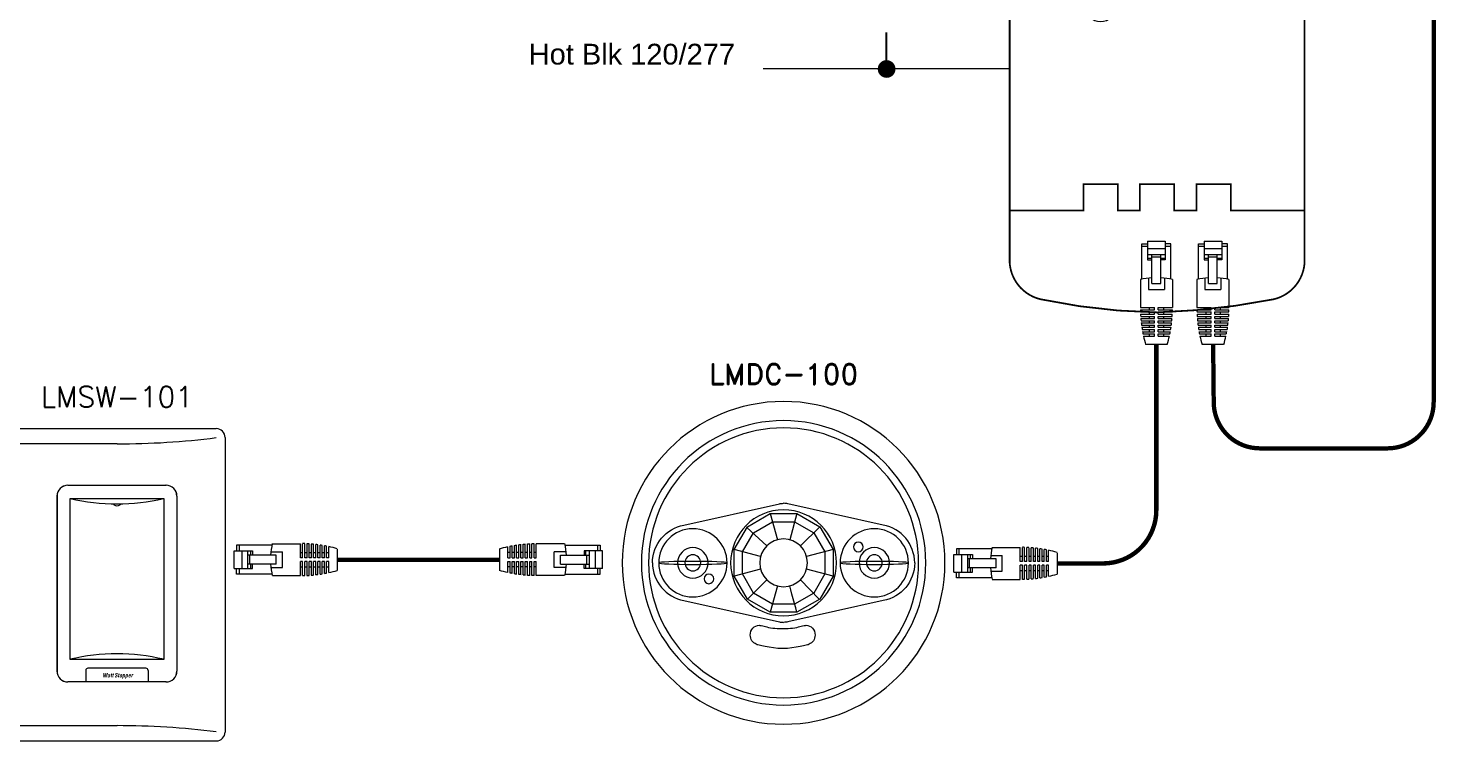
# Model space of a CAD drawing. Header units: inches. Extents: x -60 to 2005, y -577 to 104.
# Drawn here: x 333.75 to 352.82, y -37.37 to -27.71 of the extents above; entities that cross this region are included whole.
import ezdxf

# ---------------------------------------------------------------- set-up
doc = ezdxf.new("R2010")
doc.units = ezdxf.units.IN
doc.header["$MEASUREMENT"] = 0
doc.layers.get('0').update_dxf_attribs({"lineweight": 5})
for name, color, linetype, lineweight in [('WS', 3, 'Continuous', 5), ('WS_DETAIL', 7, 'Continuous', 5), ('WS_LineVoltage', 1, 'Continuous', 5)]:
    doc.layers.add(name, color=color, linetype=linetype, lineweight=lineweight)
doc.styles.add('ARIAL', font='arial.ttf')
doc.styles.add('ROMAND', font='romand.shx')
doc.styles.add('ROMANS', font='ROMANS.shx', dxfattribs={"height": 0.0625})

# ---------------------------------------------------------------- blocks, each defined once
blk = doc.blocks.new('*U78')
at = {"layer": 'WS_DETAIL', "lineweight": 18}
for points in [[(-1.44, -5.36), (-3.92, -3.92), (-5.36, -1.44), (-5.36, 1.43), (-3.92, 3.92), (-1.44, 5.36), (1.43, 5.36), (3.92, 3.92), (5.36, 1.43), (5.36, -1.44), (3.92, -3.92), (1.43, -5.36), (-1.44, -5.36)], [(-1.44, 5.36), (-0.67, 2.5)], [(1.43, 5.36), (0.67, 2.5)], [(-1.2, -4.47), (-3.27, -3.27), (-4.47, -1.2), (-4.47, 1.2), (-3.27, 3.27), (-1.2, 4.46), (1.2, 4.46), (3.27, 3.27), (4.46, 1.2), (4.46, -1.2), (3.27, -3.27), (1.2, -4.47), (-1.2, -4.47)], [(-3.97, 3.84), (-1.83, 1.83)], [(3.92, 3.92), (1.83, 1.83)], [(-2.5, 0.67), (-5.36, 1.43)], [(5.36, 1.43), (2.5, 0.67)], [(-2.5, -0.67), (-5.36, -1.44)], [(5.36, -1.44), (2.5, -0.67)], [(-1.83, -1.83), (-3.92, -3.92)], [(-0.67, -2.5), (-1.44, -5.36)], [(3.87, -3.95), (1.83, -1.84)]]:
    blk.add_lwpolyline(points, dxfattribs=at)
for points, knots in [([(17.49, 0), (17.49, -9.66), (9.66, -17.49), (0, -17.49), (-9.66, -17.49), (-17.49, -9.66), (-17.49, 0), (-17.49, 9.66), (-9.66, 17.49), (0, 17.49), (9.66, 17.49), (17.49, 9.66), (17.49, 0)], [0, 0, 0, 0, 1, 1, 1, 2, 2, 2, 3, 3, 3, 4, 4, 4, 4]), ([(15.41, 0), (15.41, -8.51), (8.51, -15.41), (0, -15.41), (-8.51, -15.41), (-15.41, -8.51), (-15.41, 0), (-15.41, 8.51), (-8.51, 15.41), (0, 15.41), (8.51, 15.41), (15.41, 8.51), (15.41, 0)], [0, 0, 0, 0, 1, 1, 1, 2, 2, 2, 3, 3, 3, 4, 4, 4, 4]), ([(14.63, 0), (14.63, -8.08), (8.08, -14.63), (0, -14.63), (-8.08, -14.63), (-14.63, -8.08), (-14.63, 0), (-14.63, 8.08), (-8.08, 14.63), (0, 14.63), (8.08, 14.63), (14.63, 8.08), (14.63, 0)], [0, 0, 0, 0, 1, 1, 1, 2, 2, 2, 3, 3, 3, 4, 4, 4, 4]), ([(-14.21, 0), (-14.21, 2.03), (-12.74, 3.73), (-10.81, 4.08), (-10.81, 4.08), (-0.46, 6.4), (-0.46, 6.4), (-0.33, 6.43), (-0.17, 6.45), (0, 6.45)], [0, 0, 0, 0, 1, 1, 1, 2, 2, 2, 3, 3, 3, 3]), ([(14.21, 0), (14.21, 2.03), (12.74, 3.73), (10.81, 4.08), (10.81, 4.08), (0.46, 6.4), (0.46, 6.4), (0.33, 6.43), (0.17, 6.45), (0, 6.45)], [0, 0, 0, 0, 1, 1, 1, 2, 2, 2, 3, 3, 3, 3]), ([(5.74, 0), (5.74, -3.17), (3.17, -5.74), (0, -5.74), (-3.17, -5.74), (-5.74, -3.17), (-5.74, 0), (-5.74, 3.17), (-3.17, 5.74), (0, 5.74), (3.17, 5.74), (5.74, 3.17), (5.74, 0)], [0, 0, 0, 0, 1, 1, 1, 2, 2, 2, 3, 3, 3, 4, 4, 4, 4]), ([(-6.13, 0), (-6.13, -2.05), (-7.79, -3.7), (-9.84, -3.7), (-11.88, -3.7), (-13.54, -2.05), (-13.54, 0), (-13.54, 2.04), (-11.88, 3.7), (-9.84, 3.7), (-7.79, 3.7), (-6.13, 2.04), (-6.13, 0)], [0, 0, 0, 0, 1, 1, 1, 2, 2, 2, 3, 3, 3, 4, 4, 4, 4]), ([(-6.13, 0), (-6.13, -2.05), (-7.79, -3.7), (-9.84, -3.7), (-11.88, -3.7), (-13.54, -2.05), (-13.54, 0), (-13.54, 2.04), (-11.88, 3.7), (-9.84, 3.7), (-7.79, 3.7), (-6.13, 2.04), (-6.13, 0)], [0, 0, 0, 0, 1, 1, 1, 2, 2, 2, 3, 3, 3, 4, 4, 4, 4]), ([(6.13, 0), (6.13, 2.04), (7.79, 3.7), (9.83, 3.7), (11.88, 3.7), (13.54, 2.04), (13.54, 0), (13.54, -2.05), (11.88, -3.7), (9.83, -3.7), (7.79, -3.7), (6.13, -2.05), (6.13, 0)], [0, 0, 0, 0, 1, 1, 1, 2, 2, 2, 3, 3, 3, 4, 4, 4, 4]), ([(-8.18, 0), (-8.18, -0.91), (-8.92, -1.66), (-9.84, -1.66), (-10.75, -1.66), (-11.49, -0.91), (-11.49, 0), (-11.49, 0.91), (-10.75, 1.65), (-9.84, 1.65), (-8.92, 1.65), (-8.18, 0.91), (-8.18, 0)], [0, 0, 0, 0, 1, 1, 1, 2, 2, 2, 3, 3, 3, 4, 4, 4, 4]), ([(-8.18, 0), (-8.18, -0.91), (-8.92, -1.66), (-9.84, -1.66), (-10.75, -1.66), (-11.49, -0.91), (-11.49, 0), (-11.49, 0.91), (-10.75, 1.65), (-9.84, 1.65), (-8.92, 1.65), (-8.18, 0.91), (-8.18, 0)], [0, 0, 0, 0, 1, 1, 1, 2, 2, 2, 3, 3, 3, 4, 4, 4, 4]), ([(2.59, 0), (2.59, -1.43), (1.43, -2.59), (0, -2.59), (-1.43, -2.59), (-2.59, -1.43), (-2.59, 0), (-2.59, 1.43), (-1.43, 2.59), (0, 2.59), (1.43, 2.59), (2.59, 1.43), (2.59, 0)], [0, 0, 0, 0, 1, 1, 1, 2, 2, 2, 3, 3, 3, 4, 4, 4, 4]), ([(7.57, 1.73), (7.57, 2.02), (7.81, 2.25), (8.1, 2.25), (8.39, 2.25), (8.62, 2.02), (8.62, 1.73), (8.62, 1.44), (8.39, 1.2), (8.1, 1.2), (7.81, 1.2), (7.57, 1.44), (7.57, 1.73)], [0, 0, 0, 0, 1, 1, 1, 2, 2, 2, 3, 3, 3, 4, 4, 4, 4]), ([(8.18, 0), (8.18, 0.91), (8.92, 1.65), (9.83, 1.65), (10.75, 1.65), (11.49, 0.91), (11.49, 0), (11.49, -0.91), (10.75, -1.66), (9.83, -1.66), (8.92, -1.66), (8.18, -0.91), (8.18, 0)], [0, 0, 0, 0, 1, 1, 1, 2, 2, 2, 3, 3, 3, 4, 4, 4, 4]), ([(-6.14, 0), (-6.14, -0.09), (-7.79, -0.17), (-9.84, -0.17), (-11.88, -0.17), (-13.53, -0.09), (-13.53, 0), (-13.53, 0.09), (-11.88, 0.16), (-9.84, 0.16), (-7.79, 0.16), (-6.14, 0.09), (-6.14, 0)], [0, 0, 0, 0, 1, 1, 1, 2, 2, 2, 3, 3, 3, 4, 4, 4, 4]), ([(-6.14, 0), (-6.14, -0.09), (-7.79, -0.17), (-9.84, -0.17), (-11.88, -0.17), (-13.53, -0.09), (-13.53, 0), (-13.53, 0.09), (-11.88, 0.16), (-9.84, 0.16), (-7.79, 0.16), (-6.14, 0.09), (-6.14, 0)], [0, 0, 0, 0, 1, 1, 1, 2, 2, 2, 3, 3, 3, 4, 4, 4, 4]), ([(-8.97, 0), (-8.97, -0.48), (-9.36, -0.87), (-9.84, -0.87), (-10.32, -0.87), (-10.7, -0.48), (-10.7, 0), (-10.7, 0.48), (-10.32, 0.87), (-9.84, 0.87), (-9.36, 0.87), (-8.97, 0.48), (-8.97, 0)], [0, 0, 0, 0, 1, 1, 1, 2, 2, 2, 3, 3, 3, 4, 4, 4, 4]), ([(-8.97, 0), (-8.97, -0.48), (-9.36, -0.87), (-9.84, -0.87), (-10.32, -0.87), (-10.7, -0.48), (-10.7, 0), (-10.7, 0.48), (-10.32, 0.87), (-9.84, 0.87), (-9.36, 0.87), (-8.97, 0.48), (-8.97, 0)], [0, 0, 0, 0, 1, 1, 1, 2, 2, 2, 3, 3, 3, 4, 4, 4, 4]), ([(6.14, 0), (6.14, 0.09), (7.79, 0.16), (9.83, 0.16), (11.88, 0.16), (13.53, 0.09), (13.53, 0), (13.53, -0.09), (11.88, -0.17), (9.83, -0.17), (7.79, -0.17), (6.14, -0.09), (6.14, 0)], [0, 0, 0, 0, 1, 1, 1, 2, 2, 2, 3, 3, 3, 4, 4, 4, 4]), ([(8.97, 0), (8.97, 0.48), (9.36, 0.87), (9.83, 0.87), (10.31, 0.87), (10.7, 0.48), (10.7, 0), (10.7, -0.48), (10.31, -0.87), (9.83, -0.87), (9.36, -0.87), (8.97, -0.48), (8.97, 0)], [0, 0, 0, 0, 1, 1, 1, 2, 2, 2, 3, 3, 3, 4, 4, 4, 4]), ([(-14.21, 0), (-14.21, -2.04), (-12.74, -3.73), (-10.81, -4.08), (-10.81, -4.08), (-0.46, -6.4), (-0.46, -6.4), (-0.33, -6.43), (-0.17, -6.45), (0, -6.45)], [0, 0, 0, 0, 1, 1, 1, 2, 2, 2, 3, 3, 3, 3]), ([(-7.57, -1.73), (-7.57, -2.02), (-7.81, -2.26), (-8.1, -2.26), (-8.39, -2.26), (-8.62, -2.02), (-8.62, -1.73), (-8.62, -1.44), (-8.39, -1.21), (-8.1, -1.21), (-7.81, -1.21), (-7.57, -1.44), (-7.57, -1.73)], [0, 0, 0, 0, 1, 1, 1, 2, 2, 2, 3, 3, 3, 4, 4, 4, 4]), ([(-7.57, -1.73), (-7.57, -2.02), (-7.81, -2.26), (-8.1, -2.26), (-8.39, -2.26), (-8.62, -2.02), (-8.62, -1.73), (-8.62, -1.44), (-8.39, -1.21), (-8.1, -1.21), (-7.81, -1.21), (-7.57, -1.44), (-7.57, -1.73)], [0, 0, 0, 0, 1, 1, 1, 2, 2, 2, 3, 3, 3, 4, 4, 4, 4]), ([(14.21, 0), (14.21, -2.04), (12.74, -3.73), (10.81, -4.08), (10.81, -4.08), (0.46, -6.4), (0.46, -6.4), (0.33, -6.43), (0.17, -6.45), (0, -6.45)], [0, 0, 0, 0, 1, 1, 1, 2, 2, 2, 3, 3, 3, 3]), ([(-0.1, -9.29), (1.27, -9.29), (2.67, -8.87), (2.67, -8.87), (2.67, -8.87), (2.76, -8.82), (2.76, -8.82), (3.14, -8.68), (3.41, -8.29), (3.41, -7.83), (3.41, -7.24), (2.98, -6.77), (2.44, -6.77), (2.44, -6.77), (2.15, -6.8), (1.77, -6.91), (1.39, -7.03), (0.63, -7.13), (0, -7.13), (0, -7.13), (-0.2, -7.13), (-0.2, -7.13), (-0.83, -7.13), (-1.59, -7.03), (-1.97, -6.91), (-2.35, -6.8), (-2.64, -6.77), (-2.64, -6.77), (-3.18, -6.77), (-3.61, -7.24), (-3.61, -7.83), (-3.61, -8.29), (-3.34, -8.68), (-2.96, -8.82), (-2.96, -8.82), (-2.87, -8.87), (-2.87, -8.87), (-2.87, -8.87), (-1.47, -9.29), (-0.1, -9.29)], [0, 0, 0, 0, 1, 1, 1, 2, 2, 2, 3, 3, 3, 4, 4, 4, 5, 5, 5, 6, 6, 6, 7, 7, 7, 8, 8, 8, 9, 9, 9, 10, 10, 10, 11, 11, 11, 12, 12, 12, 13, 13, 13, 13])]:
    blk.add_open_spline(points, degree=3, knots=knots, dxfattribs=at)
blk.add_open_spline([(1.43, -5.36), (1.43, -5.29), (0.67, -2.5), (0.67, -2.5)], degree=3, dxfattribs=at)
at = {"layer": 'WS_DETAIL', "insert": (0, 21.58), "char_height": 2.25, "width": 47.509, "attachment_point": 2, "style": 'ROMAND'}
blk.add_mtext('LMDC-100', dxfattribs=at)
blk = doc.blocks.new('LMPB-100')
for p, q in [((17.24, 55.87), (17.24, 49.54)), ((25.63, 55.87), (17.24, 55.87)), ((25.63, 55.87), (25.63, 49.54)), ((17.24, 52.47), (16.13, 51.45)), ((16.13, 51.45), (16.13, 50.87)), ((16.13, 50.87), (17.24, 50.87)), ((25.63, 52.47), (26.74, 51.45)), ((26.74, 50.87), (25.63, 50.87)), ((26.74, 51.45), (26.74, 50.87)), ((11.08, 49.54), (11.08, 44.33)), ((15.44, 44.33), (15.44, 49.54))]:
    blk.add_line(p, q)
at = {"linetype": 'Continuous', "const_width": 0.25}
blk.add_lwpolyline([(21.43, 0.12, -0.048346), (4.62, 2.01, -0.329956), (0.12, 7.27), (0.12, 44.72, -0.414214), (4.95, 49.54), (37.92, 49.54, -0.414214), (42.74, 44.72), (42.74, 37.2), (42.74, 22.66), (42.74, 7.27, -0.329956), (38.25, 2.01, -0.0415), (21.43, 0.12, -0.024292)], format="xyb", dxfattribs=at)
blk.add_lwpolyline([(12.6, 44.33), (13.92, 44.33), (13.92, 48.35), (12.6, 48.35)], close=True)
at = {"const_width": 0.25}
blk.add_lwpolyline([(0.12, 14.84), (10.78, 14.84), (10.78, 18.64), (15.74, 18.64), (15.74, 14.84), (18.95, 14.84), (18.95, 18.64), (23.91, 18.64), (23.91, 14.84), (27.13, 14.84), (27.13, 18.64), (32.09, 18.64), (32.09, 14.84), (42.74, 14.84)], dxfattribs=at)
blk.add_circle((17.35, 45.9), 0.82)
blk.add_arc((13.26, 44.33), 2.18, 180, 0)
at = {"char_height": 2.25, "width": 40.9705, "attachment_point": 2, "style": 'ARIAL'}
for s, insert in [('POWER BOOSTER', (21.43, 64.19)), ('LMPB-100', (21.43, 61.02))]:
    blk.add_mtext(s, dxfattribs=dict(at, insert=insert))
blk = doc.blocks.new('WallPlate3Gang')
for p, q in [((-30.59, 33.84), (-9.07, 33.84)), ((-10.76, 33.84), (10.76, 33.84)), ((9.07, 33.84), (30.59, 33.84)), ((-31.55, 0.96), (-31.55, 32.88)), ((19.83, 32.2), (-19.83, 32.2)), ((31.55, 32.88), (31.55, 0.96)), ((-25.14, 27.7), (-14.51, 27.7)), ((-5.32, 27.7), (5.32, 27.7)), ((14.51, 27.7), (25.14, 27.7)), ((-26.32, 26.52), (-26.32, 7.57)), ((-13.33, 26.52), (-13.33, 7.57)), ((-6.5, 26.52), (-6.5, 7.57)), ((6.5, 26.52), (6.5, 7.57)), ((13.33, 26.52), (13.33, 7.57)), ((26.32, 26.52), (26.32, 7.57)), ((-14.51, 6.39), (-25.14, 6.39)), ((5.32, 6.39), (-5.32, 6.39)), ((25.14, 6.39), (14.51, 6.39)), ((19.83, 1.64), (-19.83, 1.64)), ((-30.59, 0), (-9.07, 0)), ((-10.76, 0), (10.76, 0)), ((9.07, 0), (30.59, 0))]:
    blk.add_line(p, q)
for centre, radius, start, end in [((-30.59, 32.88), 0.96, 90, 180), ((30.59, 32.88), 0.96, 0, 90), ((-19.83, 117.54), 85.35, 262.7571, 270), ((19.83, 117.54), 85.35, 270, 277.2429), ((-25.14, 26.52), 1.18, 90, 180), ((-14.51, 26.52), 1.18, 0, 90), ((-5.32, 26.52), 1.18, 90, 180), ((5.32, 26.52), 1.18, 0, 90), ((14.51, 26.52), 1.18, 90, 180), ((25.14, 26.52), 1.18, 0, 90), ((-25.14, 7.57), 1.18, 180, 270), ((-14.51, 7.57), 1.18, 270, 0), ((-5.32, 7.57), 1.18, 180, 270), ((5.32, 7.57), 1.18, 270, 0), ((14.51, 7.57), 1.18, 180, 270), ((25.14, 7.57), 1.18, 270, 0), ((-19.83, -83.7), 85.35, 90, 97.2429), ((19.83, -83.7), 85.35, 82.7571, 90), ((-30.59, 0.96), 0.96, 180, 270), ((30.59, 0.96), 0.96, 270, 0)]:
    blk.add_arc(centre, radius, start, end)
blk = doc.blocks.new('*U144')
blk.add_blockref('WallPlate3Gang', (19.83, 0))
blk = doc.blocks.new('*U281')
h = blk.add_hatch(color=256)
edge = h.paths.add_edge_path()
edge.add_spline(control_points=[(-1.17, 0.72), (-1.17, 0.67), (-1.18, 0.61), (-1.19, 0.54), (-1.19, 0.54), (-1.19, 0.54), (-1.19, 0.54), (-1.18, 0.56), (-1.18, 0.57), (-1.18, 0.58), (-1.16, 0.62), (-1.15, 0.66), (-1.14, 0.7), (-1.14, 0.7), (-1.05, 0.97), (-1.05, 0.97), (-1.05, 0.97), (-0.95, 0.97), (-0.95, 0.97), (-0.95, 0.97), (-1.14, 0.48), (-1.14, 0.48), (-1.14, 0.48), (-1.25, 0.48), (-1.25, 0.48), (-1.25, 0.48), (-1.25, 0.67), (-1.25, 0.67), (-1.25, 0.72), (-1.24, 0.78), (-1.23, 0.83), (-1.23, 0.83), (-1.24, 0.83), (-1.24, 0.83), (-1.25, 0.78), (-1.27, 0.72), (-1.29, 0.67), (-1.29, 0.67), (-1.36, 0.48), (-1.36, 0.48), (-1.36, 0.48), (-1.47, 0.48), (-1.47, 0.48), (-1.47, 0.48), (-1.46, 0.97), (-1.46, 0.97), (-1.46, 0.97), (-1.36, 0.97), (-1.36, 0.97), (-1.36, 0.97), (-1.38, 0.7), (-1.38, 0.7), (-1.38, 0.66), (-1.39, 0.62), (-1.39, 0.58), (-1.39, 0.57), (-1.39, 0.56), (-1.4, 0.54), (-1.4, 0.54), (-1.4, 0.54), (-1.4, 0.54), (-1.38, 0.61), (-1.36, 0.67), (-1.34, 0.72), (-1.34, 0.72), (-1.24, 0.97), (-1.24, 0.97), (-1.24, 0.97), (-1.17, 0.97), (-1.17, 0.97), (-1.17, 0.97), (-1.17, 0.72), (-1.17, 0.72)], knot_values=[0, 0, 0, 0, 1, 1, 1, 2, 2, 2, 3, 3, 3, 4, 4, 4, 5, 5, 5, 6, 6, 6, 7, 7, 7, 8, 8, 8, 9, 9, 9, 10, 10, 10, 11, 11, 11, 12, 12, 12, 13, 13, 13, 14, 14, 14, 15, 15, 15, 16, 16, 16, 17, 17, 17, 18, 18, 18, 19, 19, 19, 20, 20, 20, 21, 21, 21, 22, 22, 22, 23, 23, 23, 24, 24, 24, 24], degree=3, periodic=0)
h = blk.add_hatch(color=256)
edge = h.paths.add_edge_path()
edge.add_spline(control_points=[(-0.77, 0.48), (-0.77, 0.5), (-0.77, 0.52), (-0.76, 0.53), (-0.76, 0.53), (-0.72, 0.75), (-0.72, 0.75), (-0.71, 0.8), (-0.7, 0.85), (-0.82, 0.85), (-0.92, 0.85), (-0.95, 0.81), (-0.97, 0.74), (-0.97, 0.74), (-0.89, 0.74), (-0.89, 0.74), (-0.88, 0.77), (-0.87, 0.79), (-0.83, 0.79), (-0.81, 0.79), (-0.8, 0.79), (-0.8, 0.77), (-0.8, 0.74), (-0.81, 0.73), (-0.85, 0.71), (-0.92, 0.68), (-0.99, 0.67), (-1, 0.58), (-1.02, 0.51), (-1, 0.47), (-0.93, 0.47), (-0.9, 0.47), (-0.87, 0.49), (-0.85, 0.52), (-0.85, 0.52), (-0.84, 0.52), (-0.84, 0.52), (-0.85, 0.51), (-0.85, 0.49), (-0.85, 0.48), (-0.85, 0.48), (-0.77, 0.48), (-0.77, 0.48)], knot_values=[0, 0, 0, 0, 1, 1, 1, 2, 2, 2, 3, 3, 3, 4, 4, 4, 5, 5, 5, 6, 6, 6, 7, 7, 7, 8, 8, 8, 9, 9, 9, 10, 10, 10, 11, 11, 11, 12, 12, 12, 13, 13, 13, 14, 14, 14, 14], degree=3, periodic=0)
edge = h.paths.add_edge_path()
edge.add_spline(control_points=[(-0.83, 0.63), (-0.84, 0.6), (-0.84, 0.54), (-0.89, 0.54), (-0.92, 0.54), (-0.93, 0.56), (-0.92, 0.58), (-0.92, 0.6), (-0.91, 0.62), (-0.9, 0.63), (-0.87, 0.65), (-0.84, 0.66), (-0.82, 0.67), (-0.82, 0.67), (-0.83, 0.63), (-0.83, 0.63)], knot_values=[0, 0, 0, 0, 1, 1, 1, 2, 2, 2, 3, 3, 3, 4, 4, 4, 5, 5, 5, 5], degree=3, periodic=0)
h = blk.add_hatch(color=256)
edge = h.paths.add_edge_path()
edge.add_spline(control_points=[(-0.57, 0.48), (-0.62, 0.48), (-0.69, 0.47), (-0.68, 0.54), (-0.68, 0.54), (-0.63, 0.78), (-0.63, 0.78), (-0.63, 0.78), (-0.66, 0.78), (-0.66, 0.78), (-0.66, 0.78), (-0.65, 0.85), (-0.65, 0.85), (-0.65, 0.85), (-0.61, 0.85), (-0.61, 0.85), (-0.61, 0.85), (-0.59, 0.94), (-0.59, 0.94), (-0.59, 0.94), (-0.51, 0.94), (-0.51, 0.94), (-0.51, 0.94), (-0.53, 0.85), (-0.53, 0.85), (-0.53, 0.85), (-0.5, 0.85), (-0.5, 0.85), (-0.5, 0.85), (-0.51, 0.78), (-0.51, 0.78), (-0.51, 0.78), (-0.54, 0.78), (-0.54, 0.78), (-0.54, 0.78), (-0.59, 0.56), (-0.59, 0.56), (-0.59, 0.54), (-0.57, 0.55), (-0.56, 0.55), (-0.56, 0.55), (-0.57, 0.48), (-0.57, 0.48)], knot_values=[0, 0, 0, 0, 1, 1, 1, 2, 2, 2, 3, 3, 3, 4, 4, 4, 5, 5, 5, 6, 6, 6, 7, 7, 7, 8, 8, 8, 9, 9, 9, 10, 10, 10, 11, 11, 11, 12, 12, 12, 13, 13, 13, 14, 14, 14, 14], degree=3, periodic=0)
h = blk.add_hatch(color=256)
edge = h.paths.add_edge_path()
edge.add_spline(control_points=[(-0.4, 0.48), (-0.45, 0.48), (-0.52, 0.47), (-0.5, 0.54), (-0.5, 0.54), (-0.45, 0.78), (-0.45, 0.78), (-0.45, 0.78), (-0.49, 0.78), (-0.49, 0.78), (-0.49, 0.78), (-0.47, 0.85), (-0.47, 0.85), (-0.47, 0.85), (-0.44, 0.85), (-0.44, 0.85), (-0.44, 0.85), (-0.42, 0.94), (-0.42, 0.94), (-0.42, 0.94), (-0.33, 0.94), (-0.33, 0.94), (-0.33, 0.94), (-0.36, 0.85), (-0.36, 0.85), (-0.36, 0.85), (-0.32, 0.85), (-0.32, 0.85), (-0.32, 0.85), (-0.33, 0.78), (-0.33, 0.78), (-0.33, 0.78), (-0.37, 0.78), (-0.37, 0.78), (-0.37, 0.78), (-0.42, 0.56), (-0.42, 0.56), (-0.42, 0.54), (-0.39, 0.55), (-0.38, 0.55), (-0.38, 0.55), (-0.4, 0.48), (-0.4, 0.48)], knot_values=[0, 0, 0, 0, 1, 1, 1, 2, 2, 2, 3, 3, 3, 4, 4, 4, 5, 5, 5, 6, 6, 6, 7, 7, 7, 8, 8, 8, 9, 9, 9, 10, 10, 10, 11, 11, 11, 12, 12, 12, 13, 13, 13, 14, 14, 14, 14], degree=3, periodic=0)
h = blk.add_hatch(color=256)
edge = h.paths.add_edge_path()
edge.add_spline(control_points=[(0, 0.82), (0.01, 0.86), (0.02, 0.9), (-0.03, 0.9), (-0.06, 0.9), (-0.08, 0.89), (-0.09, 0.86), (-0.1, 0.82), (-0.08, 0.81), (-0.05, 0.79), (-0.03, 0.77), (0.02, 0.74), (0.04, 0.71), (0.06, 0.68), (0.07, 0.65), (0.06, 0.61), (0.04, 0.52), (-0.03, 0.47), (-0.12, 0.47), (-0.23, 0.47), (-0.25, 0.53), (-0.23, 0.62), (-0.23, 0.62), (-0.23, 0.65), (-0.23, 0.65), (-0.23, 0.65), (-0.14, 0.65), (-0.14, 0.65), (-0.14, 0.65), (-0.14, 0.63), (-0.14, 0.63), (-0.16, 0.58), (-0.15, 0.54), (-0.1, 0.54), (-0.07, 0.54), (-0.04, 0.56), (-0.04, 0.6), (-0.03, 0.63), (-0.04, 0.65), (-0.06, 0.66), (-0.1, 0.7), (-0.15, 0.73), (-0.18, 0.78), (-0.19, 0.8), (-0.19, 0.82), (-0.18, 0.85), (-0.17, 0.93), (-0.11, 0.98), (-0.02, 0.98), (0.13, 0.98), (0.1, 0.87), (0.09, 0.82), (0.09, 0.82), (0, 0.82), (0, 0.82)], knot_values=[0, 0, 0, 0, 1, 1, 1, 2, 2, 2, 3, 3, 3, 4, 4, 4, 5, 5, 5, 6, 6, 6, 7, 7, 7, 8, 8, 8, 9, 9, 9, 10, 10, 10, 11, 11, 11, 12, 12, 12, 13, 13, 13, 14, 14, 14, 15, 15, 15, 16, 16, 16, 17, 17, 17, 18, 18, 18, 18], degree=3, periodic=0)
h = blk.add_hatch(color=256)
edge = h.paths.add_edge_path(flags=16)
edge.add_spline(control_points=[(0.22, 0.48), (0.17, 0.48), (0.1, 0.47), (0.11, 0.54), (0.11, 0.54), (0.17, 0.78), (0.17, 0.78), (0.17, 0.78), (0.13, 0.78), (0.13, 0.78), (0.13, 0.78), (0.14, 0.85), (0.14, 0.85), (0.14, 0.85), (0.18, 0.85), (0.18, 0.85), (0.18, 0.85), (0.2, 0.94), (0.2, 0.94), (0.2, 0.94), (0.28, 0.94), (0.28, 0.94), (0.28, 0.94), (0.26, 0.85), (0.26, 0.85), (0.26, 0.85), (0.3, 0.85), (0.3, 0.85), (0.3, 0.85), (0.28, 0.78), (0.28, 0.78), (0.28, 0.78), (0.25, 0.78), (0.25, 0.78), (0.25, 0.78), (0.2, 0.56), (0.2, 0.56), (0.2, 0.54), (0.22, 0.55), (0.23, 0.55), (0.23, 0.55), (0.22, 0.48), (0.22, 0.48)], knot_values=[0, 0, 0, 0, 1, 1, 1, 2, 2, 2, 3, 3, 3, 4, 4, 4, 5, 5, 5, 6, 6, 6, 7, 7, 7, 8, 8, 8, 9, 9, 9, 10, 10, 10, 11, 11, 11, 12, 12, 12, 13, 13, 13, 14, 14, 14, 14], degree=3, periodic=0)
h = blk.add_hatch(color=256)
edge = h.paths.add_edge_path(flags=16)
edge.add_spline(control_points=[(0.39, 0.47), (0.5, 0.47), (0.53, 0.53), (0.56, 0.65), (0.58, 0.78), (0.6, 0.85), (0.47, 0.85), (0.35, 0.85), (0.33, 0.78), (0.3, 0.65), (0.28, 0.53), (0.28, 0.47), (0.39, 0.47)], knot_values=[0, 0, 0, 0, 1, 1, 1, 2, 2, 2, 3, 3, 3, 4, 4, 4, 4], degree=3, periodic=0)
edge = h.paths.add_edge_path(flags=16)
edge.add_spline(control_points=[(0.4, 0.72), (0.41, 0.76), (0.42, 0.79), (0.46, 0.79), (0.5, 0.79), (0.49, 0.76), (0.49, 0.72), (0.49, 0.72), (0.46, 0.6), (0.46, 0.6), (0.45, 0.56), (0.44, 0.54), (0.41, 0.54), (0.37, 0.54), (0.37, 0.56), (0.38, 0.6), (0.38, 0.6), (0.4, 0.72), (0.4, 0.72)], knot_values=[0, 0, 0, 0, 1, 1, 1, 2, 2, 2, 3, 3, 3, 4, 4, 4, 5, 5, 5, 6, 6, 6, 6], degree=3, periodic=0)
h = blk.add_hatch(color=256)
edge = h.paths.add_edge_path(flags=16)
edge.add_spline(control_points=[(0.75, 0.85), (0.75, 0.85), (0.66, 0.85), (0.66, 0.85), (0.66, 0.85), (0.56, 0.36), (0.56, 0.36), (0.56, 0.36), (0.64, 0.36), (0.64, 0.36), (0.64, 0.36), (0.67, 0.52), (0.67, 0.52), (0.67, 0.52), (0.68, 0.52), (0.68, 0.52), (0.69, 0.48), (0.71, 0.48), (0.74, 0.47), (0.81, 0.47), (0.84, 0.54), (0.85, 0.59), (0.85, 0.59), (0.88, 0.73), (0.88, 0.73), (0.9, 0.82), (0.88, 0.85), (0.82, 0.85), (0.79, 0.86), (0.76, 0.84), (0.74, 0.81), (0.74, 0.81), (0.74, 0.81), (0.74, 0.81), (0.74, 0.81), (0.75, 0.85), (0.75, 0.85)], knot_values=[0, 0, 0, 0, 1, 1, 1, 2, 2, 2, 3, 3, 3, 4, 4, 4, 5, 5, 5, 6, 6, 6, 7, 7, 7, 8, 8, 8, 9, 9, 9, 10, 10, 10, 11, 11, 11, 12, 12, 12, 12], degree=3, periodic=0)
edge = h.paths.add_edge_path(flags=16)
edge.add_spline(control_points=[(0.72, 0.71), (0.72, 0.74), (0.74, 0.79), (0.78, 0.79), (0.81, 0.79), (0.8, 0.76), (0.8, 0.72), (0.8, 0.72), (0.77, 0.6), (0.77, 0.6), (0.76, 0.57), (0.75, 0.54), (0.72, 0.54), (0.7, 0.54), (0.69, 0.56), (0.7, 0.6), (0.7, 0.6), (0.72, 0.71), (0.72, 0.71)], knot_values=[0, 0, 0, 0, 1, 1, 1, 2, 2, 2, 3, 3, 3, 4, 4, 4, 5, 5, 5, 6, 6, 6, 6], degree=3, periodic=0)
h = blk.add_hatch(color=256)
edge = h.paths.add_edge_path(flags=16)
edge.add_spline(control_points=[(1.06, 0.85), (1.06, 0.85), (0.98, 0.85), (0.98, 0.85), (0.98, 0.85), (0.88, 0.36), (0.88, 0.36), (0.88, 0.36), (0.96, 0.36), (0.96, 0.36), (0.96, 0.36), (0.99, 0.52), (0.99, 0.52), (0.99, 0.52), (0.99, 0.52), (0.99, 0.52), (1.01, 0.48), (1.03, 0.48), (1.06, 0.47), (1.13, 0.47), (1.16, 0.54), (1.17, 0.59), (1.17, 0.59), (1.2, 0.73), (1.2, 0.73), (1.22, 0.82), (1.19, 0.85), (1.14, 0.85), (1.11, 0.86), (1.08, 0.84), (1.06, 0.81), (1.06, 0.81), (1.06, 0.81), (1.06, 0.81), (1.06, 0.81), (1.06, 0.85), (1.06, 0.85)], knot_values=[0, 0, 0, 0, 1, 1, 1, 2, 2, 2, 3, 3, 3, 4, 4, 4, 5, 5, 5, 6, 6, 6, 7, 7, 7, 8, 8, 8, 9, 9, 9, 10, 10, 10, 11, 11, 11, 12, 12, 12, 12], degree=3, periodic=0)
edge = h.paths.add_edge_path(flags=16)
edge.add_spline(control_points=[(1.04, 0.71), (1.04, 0.74), (1.05, 0.79), (1.09, 0.79), (1.13, 0.79), (1.12, 0.76), (1.12, 0.72), (1.12, 0.72), (1.09, 0.6), (1.09, 0.6), (1.08, 0.57), (1.07, 0.54), (1.04, 0.54), (1.01, 0.54), (1, 0.56), (1.01, 0.6), (1.01, 0.6), (1.04, 0.71), (1.04, 0.71)], knot_values=[0, 0, 0, 0, 1, 1, 1, 2, 2, 2, 3, 3, 3, 4, 4, 4, 5, 5, 5, 6, 6, 6, 6], degree=3, periodic=0)
h = blk.add_hatch(color=256)
edge = h.paths.add_edge_path(flags=16)
edge.add_spline(control_points=[(1.25, 0.63), (1.22, 0.52), (1.25, 0.47), (1.35, 0.47), (1.43, 0.47), (1.48, 0.53), (1.49, 0.61), (1.49, 0.61), (1.41, 0.61), (1.41, 0.61), (1.4, 0.56), (1.39, 0.54), (1.36, 0.54), (1.33, 0.54), (1.31, 0.55), (1.32, 0.59), (1.32, 0.59), (1.34, 0.65), (1.34, 0.65), (1.34, 0.65), (1.5, 0.65), (1.5, 0.65), (1.5, 0.65), (1.51, 0.7), (1.51, 0.7), (1.53, 0.79), (1.53, 0.85), (1.42, 0.85), (1.34, 0.85), (1.28, 0.81), (1.27, 0.72), (1.27, 0.72), (1.25, 0.63), (1.25, 0.63)], knot_values=[0, 0, 0, 0, 1, 1, 1, 2, 2, 2, 3, 3, 3, 4, 4, 4, 5, 5, 5, 6, 6, 6, 7, 7, 7, 8, 8, 8, 9, 9, 9, 10, 10, 10, 11, 11, 11, 11], degree=3, periodic=0)
edge = h.paths.add_edge_path()
edge.add_spline(control_points=[(1.35, 0.71), (1.35, 0.71), (1.35, 0.73), (1.35, 0.73), (1.36, 0.76), (1.36, 0.79), (1.41, 0.79), (1.44, 0.79), (1.45, 0.78), (1.44, 0.74), (1.44, 0.74), (1.43, 0.71), (1.43, 0.71), (1.43, 0.71), (1.35, 0.71), (1.35, 0.71)], knot_values=[0, 0, 0, 0, 1, 1, 1, 2, 2, 2, 3, 3, 3, 4, 4, 4, 5, 5, 5, 5], degree=3, periodic=0)
h = blk.add_hatch(color=256)
edge = h.paths.add_edge_path()
edge.add_spline(control_points=[(1.68, 0.78), (1.68, 0.78), (1.68, 0.78), (1.68, 0.78), (1.7, 0.81), (1.71, 0.82), (1.73, 0.83), (1.76, 0.85), (1.77, 0.85), (1.78, 0.85), (1.78, 0.85), (1.76, 0.75), (1.76, 0.75), (1.72, 0.76), (1.68, 0.75), (1.67, 0.69), (1.67, 0.69), (1.62, 0.48), (1.62, 0.48), (1.62, 0.48), (1.54, 0.48), (1.54, 0.48), (1.54, 0.48), (1.62, 0.85), (1.62, 0.85), (1.62, 0.85), (1.7, 0.85), (1.7, 0.85), (1.7, 0.85), (1.68, 0.78), (1.68, 0.78)], knot_values=[0, 0, 0, 0, 1, 1, 1, 2, 2, 2, 3, 3, 3, 4, 4, 4, 5, 5, 5, 6, 6, 6, 7, 7, 7, 8, 8, 8, 9, 9, 9, 10, 10, 10, 10], degree=3, periodic=0)
for p, q in [((-6.5, 20.13), (-6.5, 1.18)), ((-5.32, 21.31), (5.32, 21.31)), ((-5.07, 2.44), (-5.07, 19.89)), ((-5.07, 19.89), (5.07, 19.89)), ((5.07, 19.89), (5.07, 2.44)), ((6.5, 20.13), (6.5, 1.18)), ((-0.33, 19.29), (-0.33, 19.19)), ((0.33, 19.29), (0.33, 19.19)), ((5.07, 2.44), (-5.07, 2.44)), ((5.32, 0), (-5.32, 0)), ((-3.38, 1.24), (-3.38, 0)), ((3.14, 1.48), (-3.14, 1.48)), ((3.38, 1.24), (3.38, 0))]:
    blk.add_line(p, q)
for centre, radius, start, end in [((-5.32, 20.13), 1.18, 90, 180), ((0, 41.25), 21.96, 256.6482, 283.3518), ((5.32, 20.13), 1.18, 0, 90), ((0, 19.73), 0.639, 238.6629, 301.3371), ((0, -18.92), 21.96, 76.6482, 103.3518), ((-5.32, 1.18), 1.18, 180, 270), ((-3.14, 1.24), 0.239, 90, 180), ((3.14, 1.24), 0.239, 0, 90), ((5.32, 1.18), 1.18, 270, 0)]:
    blk.add_arc(centre, radius, start, end)
at = {"insert": (0, 32.02), "char_height": 2.25, "width": 40.9705, "attachment_point": 2, "style": 'ROMANS'}
blk.add_mtext('LMSW-101', dxfattribs=at)
blk = doc.blocks.new('A$C756910A1')
at = {"layer": 'WS_DETAIL'}
for p, q in [((0.15, 6.6), (0.15, 10.17)), ((0.15, 10.17), (0.73, 10.17)), ((0.73, 10.43), (0.73, 8.56)), ((0.73, 10.43), (2.51, 10.43)), ((2.51, 10.43), (2.51, 8.56)), ((3.08, 10.17), (2.51, 10.17)), ((3.08, 6.6), (3.08, 10.17)), ((0.73, 9.92), (0.15, 9.92)), ((2.51, 9.66), (0.73, 9.66)), ((2.51, 9.06), (0.73, 9.06)), ((0.73, 8.74), (1.17, 8.74)), ((0.73, 8.56), (1.17, 8.56)), ((1.17, 6.17), (1.17, 9.06)), ((1.17, 8.85), (2.06, 8.85)), ((2.06, 6.17), (2.06, 9.06)), ((2.06, 8.74), (2.51, 8.74)), ((2.51, 8.56), (2.06, 8.56)), ((3.08, 9.92), (2.51, 9.92)), ((0, 6.56), (0, 3.73)), ((0.81, 6.7), (0.81, 5.55)), ((1.17, 6.17), (2.06, 6.17)), ((2.42, 6.7), (2.42, 5.55)), ((3.23, 6.56), (3.23, 3.73)), ((0.81, 5.55), (2.42, 5.55)), ((0, 3.73), (1.43, 3.73)), ((0, 3.51), (1.43, 3.51)), ((0.01, 3.29), (1.43, 3.29)), ((0.02, 3.06), (1.43, 3.06)), ((0.89, 3.73), (0.89, 3.51)), ((0.89, 3.29), (0.89, 3.06)), ((1.43, 3.51), (1.43, 3.73)), ((1.43, 3.06), (1.43, 3.29)), ((1.8, 3.73), (3.23, 3.73)), ((1.8, 3.51), (1.8, 3.73)), ((1.8, 3.51), (3.23, 3.51)), ((1.8, 3.29), (3.23, 3.29)), ((1.8, 3.06), (1.8, 3.29)), ((1.8, 3.06), (3.22, 3.06)), ((2.34, 3.73), (2.34, 3.51)), ((2.34, 3.29), (2.34, 3.06)), ((0.03, 2.84), (1.43, 2.84)), ((0.05, 2.62), (1.43, 2.62)), ((0.07, 2.4), (1.43, 2.4)), ((0.09, 2.18), (1.43, 2.18)), ((0.12, 1.96), (1.43, 1.96)), ((0.15, 1.74), (1.43, 1.74)), ((0.18, 1.52), (1.43, 1.52)), ((0.89, 2.84), (0.89, 2.62)), ((0.89, 2.4), (0.89, 2.18)), ((0.89, 1.96), (0.89, 1.74)), ((0.89, 1.52), (0.89, 1.3)), ((1.43, 2.62), (1.43, 2.84)), ((1.43, 2.18), (1.43, 2.4)), ((1.43, 1.74), (1.43, 1.96)), ((1.43, 1.3), (1.43, 1.52)), ((1.8, 2.84), (3.2, 2.84)), ((1.8, 2.62), (1.8, 2.84)), ((1.8, 2.62), (3.19, 2.62)), ((1.8, 2.4), (3.17, 2.4)), ((1.8, 2.18), (1.8, 2.4)), ((1.8, 2.18), (3.14, 2.18)), ((1.8, 1.96), (3.12, 1.96)), ((1.8, 1.74), (1.8, 1.96)), ((1.8, 1.74), (3.09, 1.74)), ((1.8, 1.52), (3.05, 1.52)), ((1.8, 1.3), (1.8, 1.52)), ((2.34, 2.84), (2.34, 2.62)), ((2.34, 2.4), (2.34, 2.18)), ((2.34, 1.96), (2.34, 1.74)), ((2.34, 1.52), (2.34, 1.3)), ((0.22, 1.3), (1.43, 1.3)), ((0.26, 1.08), (1.43, 1.08)), ((0.31, 0.86), (1.43, 0.86)), ((0.89, 1.08), (0.89, 0.86)), ((1.43, 0.86), (1.43, 1.08)), ((1.8, 1.3), (3.01, 1.3)), ((1.8, 1.08), (2.97, 1.08)), ((1.8, 0.86), (1.8, 1.08)), ((1.8, 0.86), (2.92, 0.86)), ((2.34, 1.08), (2.34, 0.86)), ((2.69, 0), (0.52, 0))]:
    blk.add_line(p, q, dxfattribs=at)
for centre, radius, start, end in [((1.62, -0.58), 7.33, 93.502, 102.7411), ((1.62, -0.58), 7.33, 77.2589, 86.498), ((13.49, 3.73), 13.49, 180.937, 181.8742), ((13.49, 3.73), 13.49, 182.8119, 183.7504), ((-10.25, 3.73), 13.49, 356.2496, 357.1881), ((-10.25, 3.73), 13.49, 358.1258, 359.063), ((13.49, 3.73), 13.49, 184.6899, 185.6307), ((13.49, 3.73), 13.49, 186.573, 187.5171), ((13.49, 3.73), 13.49, 188.4632, 189.4117), ((-10.25, 3.73), 13.49, 350.5883, 351.5368), ((-10.25, 3.73), 13.49, 352.4829, 353.427), ((-10.25, 3.73), 13.49, 354.3693, 355.3101), ((13.49, 3.73), 13.49, 190.3627, 191.3167), ((13.49, 3.73), 13.49, 192.2739, 196.0379), ((-10.25, 3.73), 13.49, 343.9621, 347.7261), ((-10.25, 3.73), 13.49, 348.6833, 349.6373)]:
    blk.add_arc(centre, radius, start, end, dxfattribs=at)
blk = doc.blocks.new('RJ45')
at = {"layer": 'WS_DETAIL', "xscale": 1.117448685388325, "yscale": 1.117448685388325, "zscale": 1.117448685388325}
blk.add_blockref('A$C756910A1', (59.47, 150.68), dxfattribs=at)

msp = doc.modelspace()

# ---------------------------------------------------------------- linework, layer by layer
at = {"layer": 'WS'}
for points, const_width in [([(349.806, -31.999), (349.814, -32.782, 0.414214), (350.439, -33.407), (352.169, -33.407, 0.414214), (352.794, -32.782), (352.794, -23.957, 0.414214), (352.169, -23.332), (346.209, -23.332)], 0.0586), ([(337.939, -34.916), (337.939, -34.916, -0.414214), (337.939, -34.916), (340.136, -34.916)], 0.06)]:
    msp.add_lwpolyline(points, format="xyb", dxfattribs=dict(at, const_width=const_width))
msp.add_lwpolyline([(349.036, -31.999, 0.06, 0.06, 0), (349.036, -34.246, 0.06, 0.06, 0), (349.036, -34.246, 0.06, 0.06, -0.414214), (348.316, -34.966, 0.06, 0.06, 0), (347.692, -34.966, 0, 0, 0)], format="xyseb", dxfattribs=at)
at = {"layer": 'WS_LineVoltage', "lineweight": -3}
msp.add_line((345.38, -28.267), (345.38, -27.774), dxfattribs=at)
at = {"layer": 'WS_LineVoltage', "const_width": 0.12}
msp.add_lwpolyline([(345.322, -28.267, 1), (345.442, -28.267, 1)], format="xyb", close=True, dxfattribs=at)
at = {"layer": 'WS_LineVoltage'}
msp.add_lwpolyline([(347.05, -28.267), (343.711, -28.267)], dxfattribs=at)

# ---------------------------------------------------------------- block references
at = {"linetype": 'Continuous', "xscale": 0.09375, "yscale": 0.09375, "zscale": 0.09375}
msp.add_blockref('LMPB-100', (347.038, -31.576), dxfattribs=at)
for name, p, xscale, yscale, zscale in [('RJ45', (341.684, -50.082), 0.12, 0.12, 0.12), ('RJ45', (342.45, -50.082), 0.12, 0.12, 0.12), ('*U78', (343.986, -34.958), 0.125, 0.125, 0.125), ('*U281', (334.954, -36.571), 0.125, 0.125, 0.125), ('*U144', (329.997, -37.37), 0.125, 0.125, 0.125)]:
    msp.add_blockref(name, p, dxfattribs=dict(xscale=xscale, yscale=yscale, zscale=zscale))
at = {"yscale": 0.12, "zscale": 0.12}
for p, xscale, rotation in [((356.021, -42.268), 0.12, 89.99999999999999), ((322.054, -42.268), -0.12, 270), ((365.774, -42.318), 0.12, 90.00000000000001)]:
    msp.add_blockref('RJ45', p, dxfattribs=dict(at, xscale=xscale, rotation=rotation))

# ---------------------------------------------------------------- texts
at = {"linetype": 'Continuous', "insert": (343.328, -28.068), "char_height": 0.28125, "width": 4.00063, "attachment_point": 6, "style": 'ARIAL'}
msp.add_mtext('Hot Blk 120/277', dxfattribs=at)

doc.saveas('drawing.dxf')
